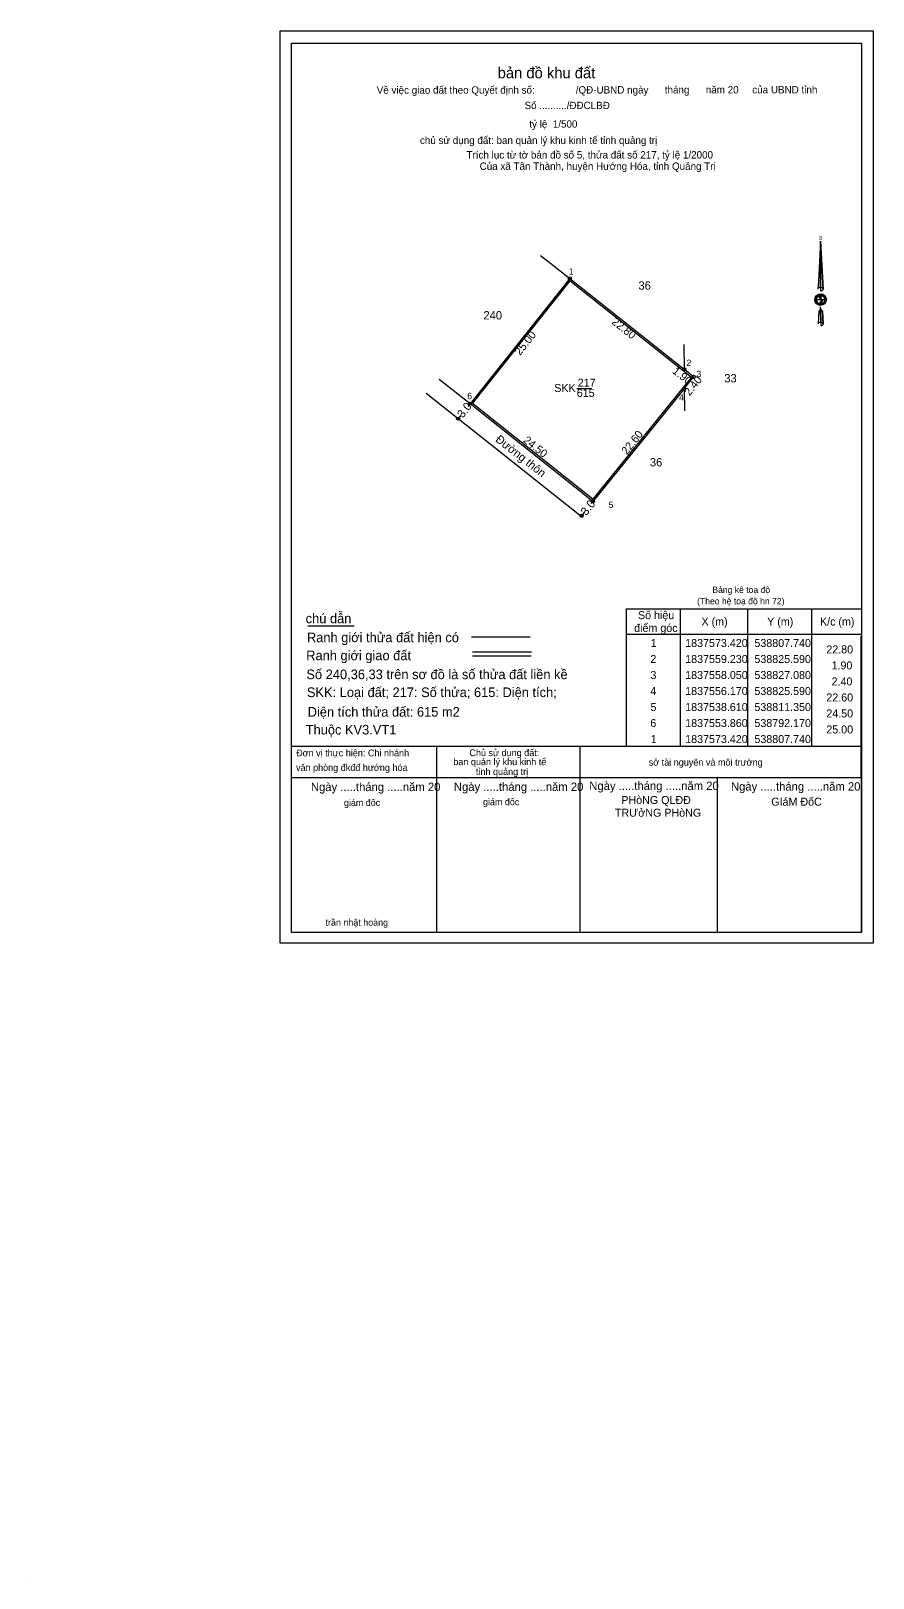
# Model space of a CAD drawing. Extents: x 538518 to 538855, y 1837370 to 1837642.
# Drawn here: x 538723.6 to 538855.1, y 1837370.5 to 1837612.1 of the extents above; entities that cross this region are included whole.
import ezdxf

# ---------------------------------------------------------------- set-up
doc = ezdxf.new("R2010")
doc.units = 0
for name, color, linetype in [('Level 1', 7, 'Continuous'), ('Level 10', 7, 'Continuous'), ('Level 13', 7, 'Continuous'), ('Level 2', 7, 'Continuous'), ('Level 22', 7, 'Continuous'), ('Level 5', 7, 'Continuous'), ('Level 6', 7, 'Continuous'), ('Level 63', 7, 'Continuous')]:
    doc.layers.add(name, color=color, linetype=linetype)

msp = doc.modelspace()

# ---------------------------------------------------------------- linework, layer by layer
at = {"layer": 'Level 1'}
for p, q in [((538762.51, 1837469.6), (538762.51, 1837612.07)), ((538846.9, 1837579.26), (538846.56, 1837572.93)), ((538846.9, 1837579.26), (538846.56, 1837572.93)), ((538846.9, 1837579.26), (538847.32, 1837571.75)), ((538847.32, 1837571.78), (538846.9, 1837579.26)), ((538846.9, 1837579.26), (538846.91, 1837572.02)), ((538846.91, 1837572.01), (538846.9, 1837579.26)), ((538846.9, 1837579.26), (538847.32, 1837571.75)), ((538846.91, 1837572.01), (538846.9, 1837579.26)), ((538846.56, 1837572.93), (538846.5, 1837571.76)), ((538846.56, 1837572.93), (538846.5, 1837571.76)), ((538846.66, 1837570.57), (538846.67, 1837570.59)), ((538846.66, 1837570.57), (538846.69, 1837570.55)), ((538846.68, 1837570.6), (538846.67, 1837570.59)), ((538846.68, 1837570.6), (538846.69, 1837570.62)), ((538846.7, 1837570.52), (538846.71, 1837570.54)), ((538846.7, 1837570.52), (538846.7, 1837570.54)), ((538846.71, 1837570.51), (538846.72, 1837570.53)), ((538846.71, 1837570.51), (538846.73, 1837570.49)), ((538846.73, 1837570.49), (538846.71, 1837570.51)), ((538846.74, 1837570.62), (538846.73, 1837570.62)), ((538846.73, 1837570.49), (538846.75, 1837570.48)), ((538846.74, 1837570.62), (538846.75, 1837570.62)), ((538846.75, 1837570.62), (538846.75, 1837570.62)), ((538846.75, 1837570.62), (538846.76, 1837570.6)), ((538846.77, 1837570.62), (538846.76, 1837570.62)), ((538846.76, 1837570.62), (538846.76, 1837570.62)), ((538846.76, 1837570.62), (538846.76, 1837570.6)), ((538846.76, 1837570.62), (538846.76, 1837570.62)), ((538846.76, 1837570.62), (538846.77, 1837570.62)), ((538846.77, 1837570.62), (538846.77, 1837570.62)), ((538846.78, 1837570.37), (538846.81, 1837570.33)), ((538846.78, 1837570.37), (538846.8, 1837570.37)), ((538846.8, 1837570.62), (538846.79, 1837570.6)), ((538846.81, 1837570.62), (538846.8, 1837570.62)), ((538846.8, 1837570.62), (538846.8, 1837570.62)), ((538846.8, 1837570.62), (538846.8, 1837570.62)), ((538846.8, 1837570.62), (538846.81, 1837570.62)), ((538846.81, 1837570.38), (538846.8, 1837570.38)), ((538846.8, 1837570.38), (538846.8, 1837570.37)), ((538846.8, 1837570.38), (538846.81, 1837570.38)), ((538846.81, 1837570.62), (538846.81, 1837570.62)), ((538846.83, 1837570.6), (538846.81, 1837570.6)), ((538846.81, 1837570.38), (538846.83, 1837570.38)), ((538846.85, 1837570.63), (538846.83, 1837570.6)), ((538846.83, 1837570.6), (538846.83, 1837570.6)), ((538846.87, 1837570.64), (538846.85, 1837570.64)), ((538846.85, 1837570.64), (538846.85, 1837570.64)), ((538846.85, 1837570.64), (538846.85, 1837570.63)), ((538846.85, 1837570.63), (538846.85, 1837570.64)), ((538846.85, 1837570.64), (538846.85, 1837570.64)), ((538846.85, 1837570.64), (538846.87, 1837570.64)), ((538846.88, 1837570.66), (538846.87, 1837570.64)), ((538846.87, 1837570.64), (538846.88, 1837570.66)), ((538846.87, 1837570.64), (538846.87, 1837570.64)), ((538846.87, 1837570.64), (538846.87, 1837570.64)), ((538846.88, 1837570.66), (538846.88, 1837570.64)), ((538846.9, 1837570.64), (538846.88, 1837570.64)), ((538846.91, 1837570.62), (538846.9, 1837570.64)), ((538846.9, 1837570.64), (538846.9, 1837570.64)), ((538846.91, 1837572.02), (538846.91, 1837571.5)), ((538846.91, 1837572.01), (538846.91, 1837571.71)), ((538846.91, 1837571.71), (538846.91, 1837571.5)), ((538846.91, 1837570.62), (538846.92, 1837570.62)), ((538846.93, 1837570.62), (538846.92, 1837570.62)), ((538846.94, 1837570.62), (538846.93, 1837570.62)), ((538846.93, 1837570.62), (538846.94, 1837570.62)), ((538846.94, 1837570.62), (538846.95, 1837570.63)), ((538846.96, 1837570.63), (538846.95, 1837570.63)), ((538846.96, 1837570.63), (538846.97, 1837570.63)), ((538846.98, 1837570.6), (538846.97, 1837570.59)), ((538846.97, 1837570.57), (538846.97, 1837570.59)), ((538846.97, 1837570.57), (538846.97, 1837570.57)), ((538846.97, 1837570.57), (538846.97, 1837570.57)), ((538846.97, 1837570.57), (538846.97, 1837570.57)), ((538846.97, 1837570.57), (538846.97, 1837570.57)), ((538846.97, 1837570.57), (538846.97, 1837570.57)), ((538846.98, 1837570.6), (538846.98, 1837570.6)), ((538846.99, 1837570.55), (538846.98, 1837570.55)), ((538846.99, 1837570.55), (538847, 1837570.55)), ((538847, 1837570.54), (538847, 1837570.55)), ((538847, 1837570.55), (538847, 1837570.55)), ((538847, 1837570.55), (538847, 1837570.55)), ((538847, 1837570.55), (538847, 1837570.55)), ((538847, 1837570.55), (538847, 1837570.54)), ((538847.01, 1837570.54), (538847, 1837570.54)), ((538847, 1837570.54), (538847, 1837570.54)), ((538847.01, 1837570.54), (538847.01, 1837570.54)), ((538847.01, 1837570.54), (538847.01, 1837570.54)), ((538847.01, 1837570.54), (538847.01, 1837570.54)), ((538847.03, 1837570.54), (538847.02, 1837570.54)), ((538847.03, 1837570.54), (538847.03, 1837570.52)), ((538847.04, 1837570.52), (538847.03, 1837570.52)), ((538847.03, 1837570.52), (538847.03, 1837570.52)), ((538847.03, 1837570.52), (538847.03, 1837570.52)), ((538847.03, 1837570.52), (538847.03, 1837570.52)), ((538847.03, 1837570.52), (538847.04, 1837570.52)), ((538847.05, 1837570.52), (538847.04, 1837570.51)), ((538847.04, 1837570.51), (538847.04, 1837570.52)), ((538847.04, 1837570.52), (538847.04, 1837570.52)), ((538847.04, 1837570.52), (538847.04, 1837570.52)), ((538847.04, 1837570.52), (538847.04, 1837570.51)), ((538847.04, 1837570.51), (538847.04, 1837570.51)), ((538847.05, 1837570.52), (538847.05, 1837570.52)), ((538847.07, 1837570.52), (538847.07, 1837570.52)), ((538847.07, 1837570.52), (538847.07, 1837570.52)), ((538847.07, 1837570.52), (538847.07, 1837570.52)), ((538847.07, 1837570.52), (538847.07, 1837570.52)), ((538847.32, 1837571.75), (538847.32, 1837571.78)), ((538847.32, 1837571.75), (538847.32, 1837571.77)), ((538846.23, 1837570.11), (538846.68, 1837570.11)), ((538847.04, 1837570.1), (538846.23, 1837570.11)), ((538846.61, 1837568.28), (538846.57, 1837567.48)), ((538846.91, 1837568.7), (538846.61, 1837568.28)), ((538846.68, 1837570.11), (538847.04, 1837570.1)), ((538846.85, 1837570.31), (538846.81, 1837570.33)), ((538846.81, 1837569.71), (538846.83, 1837569.67)), ((538846.81, 1837569.71), (538846.83, 1837569.7)), ((538846.85, 1837570.31), (538846.87, 1837570.31)), ((538846.87, 1837569.74), (538846.86, 1837569.74)), ((538846.86, 1837569.74), (538846.87, 1837569.74)), ((538846.86, 1837569.72), (538846.86, 1837569.71)), ((538846.86, 1837569.72), (538846.87, 1837569.72)), ((538846.87, 1837569.74), (538846.87, 1837569.74)), ((538846.87, 1837569.74), (538846.87, 1837569.74)), ((538846.87, 1837569.74), (538846.9, 1837569.74)), ((538846.91, 1837570.22), (538846.9, 1837570.26)), ((538846.91, 1837569.74), (538846.9, 1837569.74)), ((538846.91, 1837570.22), (538846.94, 1837570.21)), ((538846.94, 1837570.21), (538846.91, 1837570.22)), ((538846.91, 1837569.74), (538846.91, 1837569.74)), ((538846.91, 1837569.74), (538846.91, 1837569.74)), ((538846.91, 1837569.74), (538846.94, 1837569.74)), ((538846.91, 1837568.7), (538846.91, 1837569.01)), ((538847.22, 1837568.28), (538846.91, 1837568.7)), ((538846.91, 1837568.7), (538846.92, 1837566.57)), ((538846.91, 1837568.7), (538847.22, 1837568.28)), ((538846.92, 1837566.55), (538846.91, 1837568.7)), ((538847.22, 1837568.28), (538846.91, 1837568.7)), ((538846.91, 1837568.7), (538846.92, 1837566.55)), ((538846.94, 1837569.79), (538846.92, 1837569.79)), ((538846.93, 1837569.77), (538846.92, 1837569.79)), ((538846.93, 1837569.77), (538846.92, 1837569.76)), ((538846.92, 1837569.76), (538846.93, 1837569.77)), ((538846.92, 1837569.76), (538846.95, 1837569.76)), ((538846.94, 1837570.21), (538846.95, 1837570.21)), ((538846.95, 1837570.21), (538846.94, 1837570.21)), ((538846.94, 1837569.81), (538846.94, 1837569.81)), ((538846.94, 1837569.81), (538846.96, 1837569.79)), ((538846.95, 1837569.74), (538846.94, 1837569.74)), ((538846.95, 1837570.21), (538846.95, 1837570.21)), ((538846.95, 1837569.74), (538846.95, 1837569.74)), ((538846.95, 1837569.74), (538846.95, 1837569.74)), ((538846.95, 1837569.74), (538846.95, 1837569.74)), ((538846.96, 1837570.19), (538846.97, 1837570.19)), ((538846.97, 1837569.82), (538846.96, 1837569.82)), ((538846.97, 1837570.19), (538846.97, 1837570.19)), ((538846.97, 1837570.17), (538846.97, 1837570.19)), ((538846.97, 1837570.17), (538846.97, 1837570.16)), ((538846.97, 1837570.16), (538846.97, 1837570.17)), ((538846.97, 1837570.16), (538846.97, 1837570.16)), ((538846.97, 1837569.82), (538846.98, 1837569.82)), ((538846.99, 1837570.16), (538847, 1837570.16)), ((538846.99, 1837570.16), (538846.99, 1837570.16)), ((538846.99, 1837569.69), (538847, 1837569.69)), ((538847, 1837569.69), (538846.99, 1837569.69)), ((538846.99, 1837569.69), (538846.99, 1837569.67)), ((538847, 1837570.14), (538847, 1837570.16)), ((538847, 1837570.14), (538847.02, 1837570.12)), ((538847.02, 1837570.12), (538847, 1837570.14)), ((538847.02, 1837569.84), (538847, 1837569.83)), ((538847, 1837569.69), (538847, 1837569.71)), ((538847.02, 1837570.12), (538847.04, 1837570.11)), ((538847.02, 1837569.84), (538847.03, 1837569.84)), ((538847.04, 1837570.01), (538847.04, 1837570.03)), ((538847.04, 1837570.01), (538847.04, 1837570)), ((538847.04, 1837569.98), (538847.04, 1837570)), ((538847.04, 1837569.98), (538847.04, 1837569.96)), ((538847.04, 1837569.96), (538847.04, 1837569.98)), ((538847.04, 1837569.96), (538847.04, 1837569.95)), ((538847.04, 1837569.95), (538847.04, 1837569.96)), ((538847.04, 1837569.95), (538847.04, 1837569.95)), ((538847.04, 1837569.89), (538847.04, 1837569.91)), ((538847.04, 1837569.89), (538847.04, 1837569.88)), ((538847.07, 1837569.72), (538847.04, 1837569.7)), ((538847.07, 1837569.72), (538847.08, 1837569.74)), ((538847.09, 1837570.1), (538847.6, 1837570.11)), ((538847.6, 1837570.11), (538847.09, 1837570.1)), ((538847.15, 1837570.05), (538847.13, 1837570.07)), ((538847.15, 1837570.02), (538847.13, 1837570.05)), ((538847.15, 1837570.05), (538847.13, 1837570.05)), ((538847.15, 1837569.78), (538847.13, 1837569.76)), ((538847.16, 1837569.99), (538847.15, 1837570.02)), ((538847.15, 1837570.02), (538847.15, 1837570.02)), ((538847.15, 1837569.79), (538847.16, 1837569.82)), ((538847.16, 1837569.82), (538847.15, 1837569.79)), ((538847.15, 1837569.78), (538847.15, 1837569.79)), ((538847.15, 1837569.79), (538847.15, 1837569.78)), ((538847.18, 1837569.95), (538847.16, 1837569.99)), ((538847.16, 1837569.99), (538847.18, 1837569.95)), ((538847.17, 1837569.88), (538847.16, 1837569.88)), ((538847.16, 1837569.84), (538847.16, 1837569.87)), ((538847.16, 1837569.84), (538847.17, 1837569.85)), ((538847.16, 1837569.82), (538847.17, 1837569.82)), ((538847.17, 1837569.93), (538847.17, 1837569.95)), ((538847.18, 1837569.95), (538847.17, 1837569.95)), ((538847.17, 1837569.91), (538847.17, 1837569.93)), ((538847.17, 1837569.91), (538847.17, 1837569.93)), ((538847.17, 1837569.93), (538847.17, 1837569.91)), ((538847.17, 1837569.91), (538847.17, 1837569.93)), ((538847.17, 1837569.91), (538847.18, 1837569.88)), ((538847.17, 1837569.88), (538847.18, 1837569.88)), ((538847.18, 1837569.88), (538847.17, 1837569.88)), ((538847.18, 1837569.88), (538847.18, 1837569.88)), ((538847.33, 1837566.32), (538847.22, 1837568.28)), ((538847.22, 1837568.28), (538847.33, 1837566.32)), ((538847.33, 1837566.32), (538847.22, 1837568.28)), ((538846.57, 1837567.48), (538846.51, 1837566.33)), ((538846.92, 1837566.55), (538846.92, 1837566.28)), ((538846.92, 1837566.55), (538846.92, 1837566.28)), ((538846.92, 1837566.28), (538846.92, 1837566.07)), ((538846.92, 1837566.28), (538846.92, 1837566.07)), ((538847.33, 1837566.34), (538847.33, 1837566.32)), ((538847.33, 1837566.32), (538847.33, 1837566.34)), ((538847.33, 1837566.32), (538847.33, 1837566.33)), ((538847.33, 1837566.33), (538847.33, 1837566.32)), ((538853.22, 1837495.43), (538853.22, 1837517.57)), ((538764.25, 1837471.49), (538764.25, 1837500.35)), ((538786.95, 1837471.29), (538786.95, 1837500.35)), ((538809.34, 1837471.29), (538809.34, 1837500.35)), ((538853.28, 1837471.29), (538853.28, 1837495.43))]:
    msp.add_line(p, q, dxfattribs=at)
for points in [[(538762.51, 1837612.07), (538855.1, 1837612.07), (538855.1, 1837469.6), (538762.51, 1837469.6)], [(538807.78, 1837573.07), (538825.43, 1837559.03), (538826.73, 1837558.01), (538825.39, 1837556.33), (538811.31, 1837538.96), (538792.52, 1837553.9)]]:
    msp.add_lwpolyline(points, close=True, dxfattribs=at)
for points in [[(538847.04, 1837570.1), (538847.04, 1837570.11), (538847.02, 1837570.12), (538847, 1837570.14), (538847, 1837570.16), (538846.99, 1837570.16), (538846.99, 1837570.16), (538846.97, 1837570.16), (538846.97, 1837570.16), (538846.97, 1837570.17), (538846.97, 1837570.19), (538846.96, 1837570.19), (538846.95, 1837570.21), (538846.95, 1837570.21), (538846.94, 1837570.21), (538846.91, 1837570.22), (538846.9, 1837570.26), (538846.9, 1837570.28), (538846.87, 1837570.29), (538846.87, 1837570.31), (538846.85, 1837570.31), (538846.81, 1837570.33), (538846.78, 1837570.37), (538846.8, 1837570.37), (538846.8, 1837570.38), (538846.81, 1837570.38), (538846.83, 1837570.38), (538846.85, 1837570.38), (538846.86, 1837570.41), (538846.83, 1837570.43), (538846.83, 1837570.43), (538846.81, 1837570.45), (538846.81, 1837570.45), (538846.83, 1837570.45), (538846.8, 1837570.5), (538846.77, 1837570.48), (538846.76, 1837570.46), (538846.75, 1837570.48), (538846.73, 1837570.49), (538846.71, 1837570.51), (538846.72, 1837570.53), (538846.71, 1837570.54), (538846.7, 1837570.52), (538846.7, 1837570.54), (538846.69, 1837570.55), (538846.66, 1837570.57), (538846.67, 1837570.59), (538846.68, 1837570.6), (538846.69, 1837570.62), (538846.69, 1837570.62), (538846.71, 1837570.59), (538846.72, 1837570.59), (538846.73, 1837570.59), (538846.73, 1837570.62), (538846.74, 1837570.62), (538846.75, 1837570.62), (538846.75, 1837570.62), (538846.76, 1837570.6), (538846.76, 1837570.62), (538846.76, 1837570.62), (538846.77, 1837570.62), (538846.77, 1837570.62), (538846.79, 1837570.6), (538846.79, 1837570.6), (538846.8, 1837570.62), (538846.8, 1837570.62), (538846.81, 1837570.62), (538846.81, 1837570.62)], [(538847.04, 1837570.1), (538847.04, 1837570.11), (538847.02, 1837570.12), (538847, 1837570.14), (538847, 1837570.16), (538846.99, 1837570.16), (538846.99, 1837570.16), (538846.97, 1837570.16), (538846.97, 1837570.16), (538846.97, 1837570.17), (538846.97, 1837570.19), (538846.96, 1837570.19), (538846.95, 1837570.21), (538846.95, 1837570.21), (538846.94, 1837570.21), (538846.91, 1837570.22), (538846.9, 1837570.26), (538846.9, 1837570.28), (538846.87, 1837570.29), (538846.87, 1837570.31), (538846.85, 1837570.31), (538846.81, 1837570.33), (538846.78, 1837570.37), (538846.8, 1837570.37), (538846.8, 1837570.38), (538846.81, 1837570.38), (538846.83, 1837570.38), (538846.85, 1837570.38), (538846.86, 1837570.41), (538846.83, 1837570.43), (538846.83, 1837570.43), (538846.81, 1837570.45), (538846.81, 1837570.45), (538846.83, 1837570.45), (538846.8, 1837570.5), (538846.77, 1837570.48), (538846.76, 1837570.46), (538846.75, 1837570.48), (538846.73, 1837570.49), (538846.71, 1837570.51), (538846.72, 1837570.53), (538846.71, 1837570.54), (538846.7, 1837570.52), (538846.7, 1837570.54), (538846.69, 1837570.55), (538846.66, 1837570.57), (538846.67, 1837570.59), (538846.68, 1837570.6), (538846.69, 1837570.62), (538846.69, 1837570.62), (538846.71, 1837570.59), (538846.72, 1837570.59), (538846.73, 1837570.59), (538846.73, 1837570.62), (538846.74, 1837570.62), (538846.75, 1837570.62), (538846.75, 1837570.62), (538846.76, 1837570.6), (538846.76, 1837570.62), (538846.76, 1837570.62), (538846.77, 1837570.62), (538846.77, 1837570.62), (538846.79, 1837570.6), (538846.79, 1837570.6), (538846.8, 1837570.62), (538846.8, 1837570.62), (538846.81, 1837570.62), (538846.81, 1837570.62)], [(538846.67, 1837570.59), (538846.66, 1837570.57)], [(538846.7, 1837570.54), (538846.69, 1837570.55), (538846.66, 1837570.57)], [(538846.67, 1837570.59), (538846.68, 1837570.6)], [(538846.73, 1837570.62), (538846.73, 1837570.59), (538846.72, 1837570.59), (538846.71, 1837570.59), (538846.69, 1837570.62), (538846.69, 1837570.62), (538846.68, 1837570.6)], [(538846.69, 1837570.62), (538846.69, 1837570.62), (538846.71, 1837570.59), (538846.72, 1837570.59), (538846.73, 1837570.59), (538846.73, 1837570.62), (538846.74, 1837570.62)], [(538846.69, 1837570.55), (538846.7, 1837570.54), (538846.7, 1837570.52)], [(538846.72, 1837570.53), (538846.71, 1837570.54), (538846.7, 1837570.52)], [(538846.71, 1837570.54), (538846.72, 1837570.53), (538846.71, 1837570.51)], [(538846.83, 1837570.38), (538846.85, 1837570.38), (538846.86, 1837570.41), (538846.83, 1837570.43), (538846.83, 1837570.43), (538846.81, 1837570.45), (538846.81, 1837570.45), (538846.83, 1837570.45), (538846.8, 1837570.5), (538846.77, 1837570.48), (538846.76, 1837570.46), (538846.75, 1837570.48), (538846.73, 1837570.49)], [(538846.75, 1837570.62), (538846.74, 1837570.62)], [(538846.76, 1837570.6), (538846.75, 1837570.62)], [(538846.75, 1837570.62), (538846.75, 1837570.62)], [(538846.75, 1837570.48), (538846.76, 1837570.46), (538846.77, 1837570.48), (538846.8, 1837570.5), (538846.83, 1837570.45)], [(538846.76, 1837570.6), (538846.76, 1837570.62)], [(538846.79, 1837570.6), (538846.79, 1837570.6), (538846.77, 1837570.62), (538846.77, 1837570.62)], [(538846.77, 1837570.62), (538846.79, 1837570.6), (538846.79, 1837570.6), (538846.8, 1837570.62)], [(538846.8, 1837570.37), (538846.78, 1837570.37)], [(538846.81, 1837570.33), (538846.78, 1837570.37)], [(538846.8, 1837570.37), (538846.8, 1837570.38)], [(538846.81, 1837570.6), (538846.81, 1837570.62)], [(538846.81, 1837570.62), (538846.81, 1837570.62)], [(538846.81, 1837570.62), (538846.81, 1837570.6), (538846.83, 1837570.6)], [(538846.83, 1837570.45), (538846.81, 1837570.45), (538846.81, 1837570.45), (538846.83, 1837570.43), (538846.83, 1837570.43), (538846.86, 1837570.41), (538846.85, 1837570.38), (538846.83, 1837570.38), (538846.81, 1837570.38)], [(538846.83, 1837570.6), (538846.85, 1837570.63)], [(538846.83, 1837570.6), (538846.83, 1837570.6)], [(538846.87, 1837570.64), (538846.87, 1837570.64)], [(538846.87, 1837570.64), (538846.87, 1837570.64)], [(538846.88, 1837570.64), (538846.88, 1837570.66)], [(538846.88, 1837570.64), (538846.9, 1837570.64)], [(538846.9, 1837570.64), (538846.9, 1837570.64)], [(538846.9, 1837570.64), (538846.91, 1837570.62)], [(538846.92, 1837570.36), (538846.91, 1837570.34), (538846.9, 1837570.34)], [(538846.92, 1837570.62), (538846.91, 1837570.62)], [(538846.91, 1837570.36), (538846.93, 1837570.38), (538846.93, 1837570.4), (538846.94, 1837570.41)], [(538846.93, 1837570.4), (538846.93, 1837570.38), (538846.91, 1837570.36), (538846.92, 1837570.36)], [(538846.91, 1837570.34), (538846.92, 1837570.36), (538846.91, 1837570.36)], [(538846.92, 1837570.62), (538846.93, 1837570.62)], [(538846.97, 1837570.43), (538846.95, 1837570.43), (538846.94, 1837570.41), (538846.93, 1837570.4)], [(538846.95, 1837570.63), (538846.95, 1837570.63), (538846.94, 1837570.62)], [(538846.94, 1837570.41), (538846.95, 1837570.43), (538846.97, 1837570.43), (538846.97, 1837570.43)], [(538846.95, 1837570.63), (538846.95, 1837570.63), (538846.96, 1837570.63)], [(538846.98, 1837570.6), (538846.97, 1837570.6), (538846.97, 1837570.63), (538846.96, 1837570.63)], [(538846.97, 1837570.63), (538846.97, 1837570.6), (538846.98, 1837570.6), (538846.98, 1837570.6)], [(538846.97, 1837570.59), (538846.97, 1837570.59), (538846.98, 1837570.6)], [(538846.97, 1837570.59), (538846.97, 1837570.59), (538846.97, 1837570.57)], [(538846.98, 1837570.55), (538846.97, 1837570.55), (538846.97, 1837570.57), (538846.97, 1837570.57)], [(538846.97, 1837570.57), (538846.97, 1837570.57)], [(538846.97, 1837570.57), (538846.97, 1837570.57)], [(538846.97, 1837570.57), (538846.97, 1837570.55), (538846.98, 1837570.55), (538846.99, 1837570.55)], [(538846.97, 1837570.45), (538846.98, 1837570.45), (538846.98, 1837570.47)], [(538846.97, 1837570.43), (538846.97, 1837570.45)], [(538846.98, 1837570.45), (538846.97, 1837570.45), (538846.97, 1837570.43)], [(538846.97, 1837570.43), (538846.97, 1837570.43)], [(538846.98, 1837570.47), (538846.98, 1837570.47), (538847, 1837570.47)], [(538847, 1837570.47), (538846.98, 1837570.47)], [(538846.98, 1837570.47), (538846.98, 1837570.47), (538846.98, 1837570.45)], [(538847, 1837570.55), (538847, 1837570.55), (538846.99, 1837570.55)], [(538847, 1837570.55), (538847, 1837570.55), (538847, 1837570.55)], [(538847, 1837570.54), (538847, 1837570.54)], [(538847, 1837570.54), (538847.01, 1837570.54)], [(538847, 1837570.47), (538847.01, 1837570.49)], [(538847.01, 1837570.49), (538847.01, 1837570.49), (538847, 1837570.47)], [(538847.02, 1837570.54), (538847.01, 1837570.54), (538847.01, 1837570.54)], [(538847.01, 1837570.54), (538847.02, 1837570.54), (538847.03, 1837570.54)], [(538847.01, 1837570.49), (538847.01, 1837570.49), (538847.01, 1837570.47)], [(538847.01, 1837570.47), (538847.02, 1837570.49)], [(538847.02, 1837570.49), (538847.01, 1837570.47)], [(538847.01, 1837570.47), (538847.01, 1837570.49)], [(538847.02, 1837570.49), (538847.03, 1837570.5), (538847.03, 1837570.5)], [(538847.03, 1837570.5), (538847.02, 1837570.49), (538847.02, 1837570.49)], [(538847.02, 1837570.49), (538847.02, 1837570.49)], [(538847.02, 1837570.49), (538847.02, 1837570.49), (538847.02, 1837570.49)], [(538847.02, 1837570.49), (538847.02, 1837570.49), (538847.02, 1837570.49)], [(538847.03, 1837570.52), (538847.03, 1837570.52), (538847.03, 1837570.54)], [(538847.03, 1837570.52), (538847.03, 1837570.52), (538847.03, 1837570.52)], [(538847.03, 1837570.5), (538847.03, 1837570.5)], [(538847.03, 1837570.5), (538847.03, 1837570.5)], [(538847.03, 1837570.5), (538847.04, 1837570.5), (538847.04, 1837570.5), (538847.04, 1837570.5), (538847.04, 1837570.5), (538847.04, 1837570.5)], [(538847.04, 1837570.5), (538847.04, 1837570.5), (538847.04, 1837570.5), (538847.04, 1837570.5), (538847.03, 1837570.5), (538847.03, 1837570.5)], [(538847.03, 1837570.5), (538847.03, 1837570.5)], [(538847.03, 1837570.5), (538847.03, 1837570.5)], [(538847.04, 1837570.52), (538847.04, 1837570.52)], [(538847.04, 1837570.52), (538847.04, 1837570.52)], [(538847.04, 1837570.51), (538847.05, 1837570.52)], [(538847.04, 1837570.51), (538847.04, 1837570.51)], [(538847.04, 1837570.5), (538847.04, 1837570.5), (538847.05, 1837570.5)], [(538847.05, 1837570.5), (538847.05, 1837570.5), (538847.04, 1837570.5)], [(538847.04, 1837570.5), (538847.04, 1837570.5), (538847.04, 1837570.5)], [(538847.05, 1837570.5), (538847.05, 1837570.52), (538847.07, 1837570.52)], [(538847.07, 1837570.52), (538847.05, 1837570.52), (538847.05, 1837570.52)], [(538847.05, 1837570.52), (538847.07, 1837570.52), (538847.07, 1837570.52)], [(538847.07, 1837570.52), (538847.05, 1837570.52)], [(538847.05, 1837570.52), (538847.05, 1837570.5), (538847.05, 1837570.5)], [(538847.05, 1837570.5), (538847.05, 1837570.5), (538847.05, 1837570.5)], [(538847.05, 1837570.5), (538847.05, 1837570.5)], [(538847.05, 1837570.5), (538847.05, 1837570.5)], [(538847.07, 1837570.52), (538847.07, 1837570.5)], [(538847.07, 1837570.5), (538847.07, 1837570.52), (538847.07, 1837570.52), (538847.07, 1837570.52)], [(538847.07, 1837570.52), (538847.07, 1837570.52)], [(538847.07, 1837570.52), (538847.07, 1837570.52), (538847.07, 1837570.52)], [(538847.07, 1837570.52), (538847.07, 1837570.52), (538847.07, 1837570.52), (538847.07, 1837570.52)], [(538847.07, 1837570.52), (538847.07, 1837570.52)], [(538847.07, 1837570.52), (538847.07, 1837570.52)], [(538847.07, 1837570.52), (538847.07, 1837570.52), (538847.07, 1837570.5), (538847.07, 1837570.52)], [(538846.81, 1837570.33), (538846.85, 1837570.31)], [(538847.09, 1837570.1), (538847.12, 1837570.09), (538847.13, 1837570.07), (538847.15, 1837570.05), (538847.13, 1837570.05), (538847.15, 1837570.02), (538847.15, 1837570.02), (538847.16, 1837569.99), (538847.18, 1837569.95), (538847.17, 1837569.95), (538847.17, 1837569.95), (538847.17, 1837569.93), (538847.17, 1837569.91), (538847.17, 1837569.93), (538847.17, 1837569.91), (538847.18, 1837569.88), (538847.18, 1837569.88), (538847.17, 1837569.88), (538847.16, 1837569.88), (538847.16, 1837569.87), (538847.16, 1837569.84), (538847.17, 1837569.85), (538847.16, 1837569.84), (538847.16, 1837569.84), (538847.17, 1837569.82), (538847.16, 1837569.82), (538847.15, 1837569.79), (538847.15, 1837569.78), (538847.13, 1837569.76), (538847.08, 1837569.74), (538847.07, 1837569.72), (538847.04, 1837569.7), (538847.01, 1837569.71), (538847, 1837569.71), (538847, 1837569.69), (538846.99, 1837569.69), (538846.99, 1837569.69), (538846.99, 1837569.67), (538846.97, 1837569.67), (538846.97, 1837569.64), (538846.96, 1837569.64), (538846.95, 1837569.64), (538846.94, 1837569.62), (538846.9, 1837569.6), (538846.88, 1837569.59), (538846.86, 1837569.57), (538846.83, 1837569.57), (538846.84, 1837569.59), (538846.85, 1837569.64), (538846.86, 1837569.67), (538846.87, 1837569.67), (538846.87, 1837569.67), (538846.86, 1837569.67), (538846.85, 1837569.69), (538846.83, 1837569.67), (538846.81, 1837569.71), (538846.83, 1837569.7), (538846.83, 1837569.7), (538846.86, 1837569.71), (538846.86, 1837569.72), (538846.87, 1837569.72), (538846.86, 1837569.74), (538846.87, 1837569.74), (538846.87, 1837569.74), (538846.9, 1837569.74), (538846.9, 1837569.74), (538846.91, 1837569.74), (538846.91, 1837569.74), (538846.94, 1837569.74), (538846.95, 1837569.74), (538846.95, 1837569.74), (538846.95, 1837569.74), (538846.95, 1837569.74), (538846.95, 1837569.76), (538846.92, 1837569.76), (538846.93, 1837569.77), (538846.92, 1837569.79), (538846.94, 1837569.79), (538846.94, 1837569.81), (538846.94, 1837569.81), (538846.96, 1837569.79), (538846.96, 1837569.82), (538846.97, 1837569.82), (538846.98, 1837569.82), (538846.99, 1837569.83), (538847, 1837569.83), (538847.02, 1837569.84), (538847.03, 1837569.84), (538847.04, 1837569.84), (538847.04, 1837569.88), (538847.04, 1837569.89), (538847.04, 1837569.91), (538847.04, 1837569.95), (538847.04, 1837569.95)], [(538847.09, 1837570.1), (538847.12, 1837570.09), (538847.13, 1837570.07), (538847.15, 1837570.05), (538847.13, 1837570.05), (538847.15, 1837570.02), (538847.15, 1837570.02), (538847.16, 1837569.99), (538847.18, 1837569.95), (538847.17, 1837569.95), (538847.17, 1837569.95), (538847.17, 1837569.93), (538847.17, 1837569.91), (538847.17, 1837569.93), (538847.17, 1837569.91), (538847.18, 1837569.88), (538847.18, 1837569.88), (538847.17, 1837569.88), (538847.16, 1837569.88), (538847.16, 1837569.87), (538847.16, 1837569.84), (538847.17, 1837569.85), (538847.16, 1837569.84), (538847.16, 1837569.84), (538847.17, 1837569.82), (538847.16, 1837569.82), (538847.15, 1837569.79), (538847.15, 1837569.78), (538847.13, 1837569.76), (538847.08, 1837569.74), (538847.07, 1837569.72), (538847.04, 1837569.7), (538847.01, 1837569.71), (538847, 1837569.71), (538847, 1837569.69), (538846.99, 1837569.69), (538846.99, 1837569.69), (538846.99, 1837569.67), (538846.97, 1837569.67), (538846.97, 1837569.64), (538846.96, 1837569.64), (538846.95, 1837569.64), (538846.94, 1837569.62), (538846.9, 1837569.6), (538846.88, 1837569.59), (538846.86, 1837569.57), (538846.83, 1837569.57), (538846.84, 1837569.59), (538846.85, 1837569.64), (538846.86, 1837569.67), (538846.87, 1837569.67), (538846.87, 1837569.67), (538846.86, 1837569.67), (538846.85, 1837569.69), (538846.83, 1837569.67), (538846.81, 1837569.71), (538846.83, 1837569.7), (538846.83, 1837569.7), (538846.86, 1837569.71), (538846.86, 1837569.72), (538846.87, 1837569.72), (538846.86, 1837569.74), (538846.87, 1837569.74), (538846.87, 1837569.74), (538846.9, 1837569.74), (538846.9, 1837569.74), (538846.91, 1837569.74), (538846.91, 1837569.74), (538846.94, 1837569.74), (538846.95, 1837569.74), (538846.95, 1837569.74), (538846.95, 1837569.74), (538846.95, 1837569.74), (538846.95, 1837569.76), (538846.92, 1837569.76), (538846.93, 1837569.77), (538846.92, 1837569.79), (538846.94, 1837569.79), (538846.94, 1837569.81), (538846.94, 1837569.81), (538846.96, 1837569.79), (538846.96, 1837569.82), (538846.97, 1837569.82), (538846.98, 1837569.82), (538846.99, 1837569.83), (538847, 1837569.83), (538847.02, 1837569.84), (538847.03, 1837569.84), (538847.04, 1837569.84), (538847.04, 1837569.88), (538847.04, 1837569.89), (538847.04, 1837569.91), (538847.04, 1837569.95), (538847.04, 1837569.95)], [(538846.86, 1837569.71), (538846.83, 1837569.7), (538846.83, 1837569.7), (538846.81, 1837569.71)], [(538846.87, 1837569.67), (538846.87, 1837569.67), (538846.86, 1837569.67), (538846.85, 1837569.69), (538846.83, 1837569.67), (538846.81, 1837569.71)], [(538846.83, 1837569.7), (538846.83, 1837569.7), (538846.86, 1837569.71), (538846.86, 1837569.72)], [(538846.83, 1837569.67), (538846.85, 1837569.69), (538846.86, 1837569.67), (538846.87, 1837569.67), (538846.87, 1837569.67), (538846.86, 1837569.67), (538846.85, 1837569.64), (538846.84, 1837569.59), (538846.83, 1837569.57), (538846.86, 1837569.57), (538846.88, 1837569.59), (538846.9, 1837569.6), (538846.94, 1837569.62), (538846.95, 1837569.64), (538846.96, 1837569.64), (538846.97, 1837569.64), (538846.97, 1837569.67), (538846.99, 1837569.67), (538846.99, 1837569.69)], [(538846.88, 1837569.59), (538846.86, 1837569.57), (538846.83, 1837569.57), (538846.84, 1837569.59), (538846.85, 1837569.64), (538846.86, 1837569.67), (538846.87, 1837569.67)], [(538846.9, 1837570.26), (538846.9, 1837570.28), (538846.87, 1837570.29), (538846.87, 1837570.31), (538846.85, 1837570.31)], [(538846.86, 1837569.74), (538846.87, 1837569.72), (538846.86, 1837569.72)], [(538846.87, 1837569.72), (538846.86, 1837569.74)], [(538846.87, 1837570.31), (538846.87, 1837570.29), (538846.9, 1837570.28), (538846.9, 1837570.26), (538846.91, 1837570.22)], [(538846.9, 1837569.74), (538846.9, 1837569.74), (538846.87, 1837569.74)], [(538846.9, 1837569.6), (538846.88, 1837569.59)], [(538846.9, 1837570.33), (538846.9, 1837570.34), (538846.91, 1837570.34)], [(538846.9, 1837570.34), (538846.9, 1837570.33), (538846.91, 1837570.31)], [(538846.91, 1837570.31), (538846.9, 1837570.33)], [(538846.9, 1837569.74), (538846.9, 1837569.74), (538846.91, 1837569.74)], [(538846.94, 1837569.62), (538846.9, 1837569.6)], [(538846.95, 1837570.28), (538846.92, 1837570.29), (538846.91, 1837570.31)], [(538846.91, 1837570.31), (538846.92, 1837570.29)], [(538846.94, 1837569.74), (538846.91, 1837569.74)], [(538846.92, 1837570.29), (538846.95, 1837570.28), (538846.96, 1837570.26)], [(538846.92, 1837569.79), (538846.94, 1837569.79), (538846.94, 1837569.81), (538846.94, 1837569.81)], [(538846.92, 1837569.79), (538846.93, 1837569.77)], [(538846.95, 1837569.74), (538846.95, 1837569.76), (538846.92, 1837569.76)], [(538846.96, 1837569.82), (538846.96, 1837569.79), (538846.94, 1837569.81)], [(538846.94, 1837569.81), (538846.94, 1837569.79)], [(538846.94, 1837569.74), (538846.95, 1837569.74)], [(538846.95, 1837569.64), (538846.94, 1837569.62)], [(538846.97, 1837570.26), (538846.96, 1837570.26), (538846.95, 1837570.28)], [(538846.95, 1837570.21), (538846.96, 1837570.19)], [(538846.97, 1837570.19), (538846.96, 1837570.19), (538846.95, 1837570.21), (538846.95, 1837570.21)], [(538846.95, 1837569.76), (538846.95, 1837569.74), (538846.95, 1837569.74)], [(538846.95, 1837569.74), (538846.95, 1837569.74)], [(538846.95, 1837569.74), (538846.95, 1837569.74)], [(538846.97, 1837569.67), (538846.97, 1837569.64), (538846.96, 1837569.64), (538846.95, 1837569.64)], [(538846.97, 1837570.23), (538846.96, 1837570.24), (538846.97, 1837570.26)], [(538846.96, 1837570.26), (538846.97, 1837570.26), (538846.96, 1837570.24)], [(538846.96, 1837570.24), (538846.97, 1837570.23)], [(538846.96, 1837569.79), (538846.96, 1837569.82), (538846.97, 1837569.82)], [(538846.98, 1837570.22), (538846.97, 1837570.23)], [(538846.97, 1837570.23), (538846.98, 1837570.22), (538847.01, 1837570.19)], [(538846.97, 1837570.19), (538846.97, 1837570.19), (538846.97, 1837570.17)], [(538846.97, 1837570.16), (538846.99, 1837570.16), (538846.99, 1837570.16)], [(538846.99, 1837570.16), (538846.97, 1837570.16), (538846.97, 1837570.16)], [(538847, 1837569.83), (538846.99, 1837569.83), (538846.98, 1837569.82), (538846.97, 1837569.82)], [(538846.99, 1837569.67), (538846.97, 1837569.67)], [(538847.01, 1837570.19), (538846.98, 1837570.22)], [(538846.98, 1837569.82), (538846.99, 1837569.83), (538847, 1837569.83), (538847.02, 1837569.84)], [(538847, 1837570.16), (538846.99, 1837570.16)], [(538847, 1837570.16), (538847, 1837570.14)], [(538847, 1837569.71), (538847.01, 1837569.71), (538847.04, 1837569.7), (538847.07, 1837569.72)], [(538847.04, 1837569.7), (538847.01, 1837569.71), (538847, 1837569.71), (538847, 1837569.69)], [(538847.01, 1837570.18), (538847.01, 1837570.19)], [(538847.01, 1837570.19), (538847.01, 1837570.18)], [(538847.03, 1837570.16), (538847.01, 1837570.18)], [(538847.01, 1837570.18), (538847.03, 1837570.16), (538847.05, 1837570.16), (538847.08, 1837570.12)], [(538847.04, 1837570.1), (538847.04, 1837570.11), (538847.02, 1837570.12)], [(538847.04, 1837570.1), (538847.04, 1837570.1), (538847.02, 1837570.1), (538847.03, 1837570.09), (538847.04, 1837570.06), (538847.04, 1837570.03), (538847.04, 1837570.01)], [(538847.04, 1837570.03), (538847.04, 1837570.06), (538847.03, 1837570.09), (538847.02, 1837570.1), (538847.04, 1837570.1), (538847.04, 1837570.1)], [(538847.04, 1837569.88), (538847.04, 1837569.84), (538847.03, 1837569.84), (538847.02, 1837569.84)], [(538847.05, 1837570.16), (538847.03, 1837570.16)], [(538847.03, 1837569.84), (538847.04, 1837569.84), (538847.04, 1837569.88), (538847.04, 1837569.89)], [(538847.04, 1837570.11), (538847.04, 1837570.1)], [(538847.04, 1837570), (538847.04, 1837570.01)], [(538847.04, 1837570), (538847.04, 1837569.98)], [(538847.04, 1837569.95), (538847.04, 1837569.91), (538847.04, 1837569.89)], [(538847.04, 1837569.91), (538847.04, 1837569.95), (538847.04, 1837569.95)], [(538847.09, 1837570.1), (538847.08, 1837570.12), (538847.05, 1837570.16)], [(538847.13, 1837569.76), (538847.08, 1837569.74), (538847.07, 1837569.72)], [(538847.08, 1837570.12), (538847.09, 1837570.1)], [(538847.08, 1837569.74), (538847.13, 1837569.76), (538847.15, 1837569.78)], [(538847.13, 1837570.07), (538847.12, 1837570.09), (538847.09, 1837570.1)], [(538847.09, 1837570.1), (538847.12, 1837570.09), (538847.13, 1837570.07), (538847.15, 1837570.05)], [(538847.13, 1837570.05), (538847.15, 1837570.05)], [(538847.13, 1837570.05), (538847.15, 1837570.02)], [(538847.15, 1837570.02), (538847.15, 1837570.02)], [(538847.15, 1837570.02), (538847.16, 1837569.99)], [(538847.16, 1837569.87), (538847.16, 1837569.88), (538847.17, 1837569.88)], [(538847.16, 1837569.88), (538847.16, 1837569.87), (538847.16, 1837569.84)], [(538847.17, 1837569.82), (538847.16, 1837569.84), (538847.16, 1837569.84), (538847.17, 1837569.85), (538847.16, 1837569.84)], [(538847.17, 1837569.85), (538847.16, 1837569.84), (538847.16, 1837569.84), (538847.17, 1837569.82), (538847.16, 1837569.82)], [(538847.17, 1837569.95), (538847.17, 1837569.95), (538847.18, 1837569.95)], [(538847.17, 1837569.95), (538847.17, 1837569.93)], [(538847.17, 1837569.95), (538847.17, 1837569.95)], [(538847.17, 1837569.93), (538847.17, 1837569.91)], [(538847.17, 1837569.93), (538847.17, 1837569.91)], [(538847.18, 1837569.88), (538847.17, 1837569.91)], [(538847.18, 1837569.88), (538847.18, 1837569.88)]]:
    msp.add_lwpolyline(points, dxfattribs=at)
for radius in [0.9, 0.686]:
    msp.add_circle((538846.91, 1837570.12), radius, dxfattribs=at)
for start, end in [(0.0706, 180.0706), (90.0706, 180.0698), (0.0714, 90.0706), (180.0706, 240.0706), (240.0706, 0.0706), (242.852, 0.0706)]:
    msp.add_arc((538846.91, 1837570.12), 0.686, start, end, dxfattribs=at)
for centre, start_param, end_param in [((538846.91, 1837571.77), 1.570796, 3.074452), ((538846.91, 1837571.77), 1.570796, 3.074452), ((538846.91, 1837571.77), 0.067141, 1.557065), ((538846.91, 1837571.77), 0.067141, 1.570796), ((538846.91, 1837571.77), 0.067141, 1.570796), ((538846.91, 1837571.77), 4.712389, 6.283185), ((538846.92, 1837566.32), 2.491069, 3.074278), ((538846.92, 1837566.32), 1.570796, 2.491069), ((538846.92, 1837566.32), 0.067141, 1.564446), ((538846.92, 1837566.32), 0.067141, 1.563626), ((538846.92, 1837566.32), 0.067141, 1.570796), ((538846.92, 1837566.32), 0.067141, 1.570766), ((538846.92, 1837566.32), 4.717458, 6.283185), ((538846.92, 1837566.32), 4.712389, 6.283185)]:
    msp.add_ellipse(centre, major_axis=(0.41, 0.001), ratio=0.614131, start_param=start_param, end_param=end_param, dxfattribs=at)
msp.add_spline([(538846.91, 1837571.5), (538846.99, 1837571.52), (538847.07, 1837571.53), (538847.12, 1837571.55), (538847.19, 1837571.58), (538847.24, 1837571.62), (538847.29, 1837571.67), (538847.32, 1837571.75)], degree=3, dxfattribs=at)
at = {"layer": 'Level 10'}
for p, q in [((538807.74, 1837573.42), (538792.17, 1837553.86)), ((538825.54, 1837563.12), (538825.59, 1837559.23)), ((538825.59, 1837556.17), (538811.35, 1837538.61)), ((538825.59, 1837556.17), (538827.08, 1837558.05)), ((538825.59, 1837556.17), (538825.64, 1837552.76)), ((538811.35, 1837538.61), (538792.17, 1837553.86))]:
    msp.add_line(p, q, dxfattribs=at)
for points in [[(538803.14, 1837577.02), (538804.71, 1837575.79)], [(538804.71, 1837575.79), (538807.74, 1837573.42)], [(538807.74, 1837573.42), (538825.59, 1837559.23)]]:
    msp.add_lwpolyline(points, dxfattribs=at)
for centre in [(538807.74, 1837573.42), (538825.59, 1837559.23), (538827.08, 1837558.05), (538825.59, 1837556.17), (538792.17, 1837553.86), (538790.29, 1837551.52), (538811.35, 1837538.61)]:
    msp.add_circle(centre, 0.25, dxfattribs=at)
at = {"layer": 'Level 13'}
msp.add_line((538808.83, 1837556.23), (538811.2, 1837556.23), dxfattribs=at)
at = {"layer": 'Level 2'}
for p, q in [((538766.8, 1837519.18), (538774.04, 1837519.18)), ((538792.4, 1837517.44), (538801.54, 1837517.44)), ((538792.54, 1837515.13), (538801.74, 1837515.13)), ((538792.54, 1837514.51), (538801.68, 1837514.51))]:
    msp.add_line(p, q, dxfattribs=at)
at = {"layer": 'Level 22'}
for p, q in [((538827.08, 1837558.05), (538825.59, 1837559.23)), ((538792.17, 1837553.86), (538787.33, 1837557.63)), ((538853.28, 1837500.35), (538764.25, 1837500.35)), ((538853.28, 1837495.43), (538764.25, 1837495.43)), ((538830.8, 1837471.19), (538830.8, 1837495.43)), ((538853.28, 1837471.29), (538764.25, 1837471.29))]:
    msp.add_line(p, q, dxfattribs=at)
msp.add_lwpolyline([(538764.25, 1837610.18), (538853.28, 1837610.18), (538853.28, 1837471.29), (538764.25, 1837471.29)], close=True, dxfattribs=at)
msp.add_circle((538809.6, 1837536.36), 0.25, dxfattribs=at)
at = {"layer": 'Level 5'}
msp.add_line((538723.57, 1837370.48), (538723.57, 1837370.48), dxfattribs=at)
msp.add_line((538723.57, 1837370.48), (538723.57, 1837370.48), dxfattribs=at)
msp.add_line((538723.57, 1837370.48), (538723.57, 1837370.48), dxfattribs=at)
at = {"layer": 'Level 6'}
for p, q in [((538792.17, 1837553.86), (538791.83, 1837553.44)), ((538790.72, 1837552.06), (538790.29, 1837551.52))]:
    msp.add_line(p, q, dxfattribs=at)
for points in [[(538809.52, 1837536.25), (538796.54, 1837546.54), (538785.3, 1837555.43)], [(538809.51, 1837536.25), (538809.37, 1837536.36)]]:
    msp.add_lwpolyline(points, dxfattribs=at)
at = {"layer": 'Level 63'}
for p, q in [((538809.51, 1837536.24), (538810.06, 1837536.95)), ((538811.08, 1837538.26), (538811.35, 1837538.61)), ((538809.51, 1837536.25), (538809.6, 1837536.36)), ((538824.98, 1837521.85), (538824.98, 1837500.35)), ((538835.48, 1837521.85), (538835.48, 1837500.35)), ((538845.48, 1837521.85), (538845.48, 1837500.35)), ((538816.58, 1837517.85), (538853.28, 1837517.85))]:
    msp.add_line(p, q, dxfattribs=at)
msp.add_lwpolyline([(538816.58, 1837521.85), (538853.28, 1837521.85), (538853.28, 1837500.35), (538816.58, 1837500.35)], close=True, dxfattribs=at)

# ---------------------------------------------------------------- texts
at = {"layer": 'Level 1'}
for s, height, p in [('bản đồ khu đất', 1.7232, (538796.47, 1837604.67)), ('Số ........../ĐĐCLBĐ', 1.1488, (538800.67, 1837599.87)), ('tỷ lệ  1/500', 1.1488, (538801.41, 1837596.97)), ('chủ sử dụng đất: ban quản lý khu kinh tế tỉnh quảng trị', 1.1488, (538784.33, 1837594.42)), ('Trích lục từ tờ bản đồ số 5, thửa đất số 217, tỷ lệ 1/2000 ', 1.1488, (538791.6, 1837592.15)), ('Của xã Tân Thành, huyện Hướng Hóa, tỉnh Quảng Trị', 1.1488, (538793.65, 1837590.38)), ('615', 1.25, (538808.83, 1837554.92)), ('Bảng kê toạ độ', 1.0033, (538830, 1837524.3)), ('(Theo hệ toạ độ hn 72)', 1.0033, (538827.62, 1837522.53)), ('Đơn vị thực hiện: Chi nhánh', 1.0559, (538764.99, 1837498.8)), ('ban quản lý khu kinh tế ', 1.0562, (538789.54, 1837497.42)), ('Chủ sử dụng đất:', 1.0562, (538792.05, 1837498.83)), ('sở tài nguyên và môi trường', 1.0563, (538820.06, 1837497.34)), ('văn phòng đkđđ hướng hóa', 1.0559, (538764.97, 1837496.52)), ('tỉnh quảng trị', 1.0562, (538793.07, 1837495.88)), ('Ngày .....tháng .....năm 20  ', 1.3141, (538767.3, 1837493.37)), ('Ngày .....tháng .....năm 20   ', 1.3141, (538789.63, 1837493.39)), ('Ngày .....tháng .....năm 20', 1.3141, (538810.78, 1837493.54)), ('Ngày .....tháng .....năm 20   ', 1.3141, (538832.91, 1837493.44)), ('giám đốc', 1.043, (538772.46, 1837491.04)), ('giám đốc', 1.043, (538794.18, 1837491.17)), ('TRƯởNG PHòNG', 1.2496, (538814.78, 1837489.37)), ('PHòNG QLĐĐ', 1.25, (538815.78, 1837491.35)), ('GIáM ĐốC', 1.25, (538839.2, 1837491.09)), ('trần nhật hoàng', 1.0429, (538769.58, 1837472.34))]:
    msp.add_text(s, height=height, dxfattribs=at).set_placement(p)
for s, height, rotation, p in [('Về việc giao đất theo Quyết định số:               /QĐ-UBND ngày      tháng      năm 20     của UBND tỉnh', 1.14882, 0.06, (538777.58, 1837602.26)), ('B', 0.543, 0.0706, (538846.7, 1837579.5))]:
    msp.add_text(s, height=height, rotation=rotation, dxfattribs=at).set_placement(p)
at = {"layer": 'Level 13'}
for s, p in [('SKK', (538805.31, 1837555.69)), ('217', (538808.98, 1837556.52))]:
    msp.add_text(s, height=1.25, dxfattribs=at).set_placement(p)
at = {"layer": 'Level 2'}
for s, p in [('chú dẫn', (538766.48, 1837519.58)), ('Ranh giới thửa đất hiện có ', (538766.68, 1837516.62)), ('Ranh giới giao đất', (538766.57, 1837513.8)), ('Số 240,36,33 trên sơ đồ là số thửa đất liền kề', (538766.6, 1837510.85)), ('SKK: Loại đất; 217: Số thửa; 615: Diện tích;', (538766.67, 1837508.05)), ('Diện tích thửa đất: 615 m2', (538766.8, 1837504.99)), ('Thuộc KV3.VT1', (538766.49, 1837502.21))]:
    msp.add_text(s, height=1.5, dxfattribs=at).set_placement(p)
at = {"layer": 'Level 63'}
for s, height, p in [(' 1', 1, (538807.2, 1837574)), ('36', 1.3, (538818.46, 1837571.67)), ('240', 1.3, (538794.25, 1837567.02)), (' 2', 1, (538825.59, 1837559.74)), (' 3', 1, (538827.15, 1837558.01)), ('33', 1.3, (538831.87, 1837557.19)), (' 6', 1, (538791.35, 1837554.57)), (' 4', 1, (538824.43, 1837554.34)), ('36', 1.3, (538820.25, 1837544.07)), (' 5', 1, (538813.42, 1837537.59)), ('điểm góc', 1.25, (538817.79, 1837518.22)), ('Số hiệu', 1.25, (538818.38, 1837520.22)), ('X (m)', 1.25, (538828.31, 1837519.22)), ('Y (m)', 1.25, (538838.56, 1837519.22)), ('K/c (m)', 1.25, (538846.81, 1837519.22)), (' 1', 1.25, (538819.91, 1837515.87)), ('1837573.420', 1.25, (538825.76, 1837515.87)), ('538807.740', 1.25, (538836.57, 1837515.87)), ('22.80', 1.25, (538847.8, 1837514.87)), (' 2', 1.25, (538819.85, 1837513.37)), ('1837559.230', 1.25, (538825.76, 1837513.37)), ('538825.590', 1.25, (538836.57, 1837513.37)), ('1.90', 1.25, (538848.62, 1837512.37)), (' 3', 1.25, (538819.87, 1837510.87)), ('1837558.050', 1.25, (538825.76, 1837510.87)), ('538827.080', 1.25, (538836.57, 1837510.87)), ('2.40', 1.25, (538848.62, 1837509.87)), (' 4', 1.25, (538819.84, 1837508.37)), ('1837556.170', 1.25, (538825.76, 1837508.37)), ('538825.590', 1.25, (538836.57, 1837508.37)), ('22.60', 1.25, (538847.8, 1837507.37)), (' 5', 1.25, (538819.87, 1837505.87)), ('1837538.610', 1.25, (538825.76, 1837505.87)), ('538811.350', 1.25, (538836.57, 1837505.87)), ('24.50', 1.25, (538847.8, 1837504.87)), (' 6', 1.25, (538819.85, 1837503.37)), ('1837553.860', 1.25, (538825.76, 1837503.37)), ('538792.170', 1.25, (538836.57, 1837503.37)), ('25.00', 1.25, (538847.8, 1837502.37)), (' 1', 1.25, (538819.91, 1837500.87)), ('1837573.420', 1.25, (538825.76, 1837500.87)), ('538807.740', 1.25, (538836.57, 1837500.87))]:
    msp.add_text(s, height=height, dxfattribs=at).set_placement(p)
for s, height, rotation, p in [('22.80', 1.25, 321.5168, (538814.17, 1837566.45)), ('25.00', 1.25, 51.4798, (538799.97, 1837561.31)), ('1.90', 1.25, 321.6227, (538823.65, 1837558.75)), ('2.40', 1.25, 51.6013, (538826.45, 1837555.01)), ('3.0', 1.3, 51.9072, (538791.03, 1837551.52)), ('Đường thôn', 1.3, 321.8987, (538796.01, 1837548.07)), ('24.50', 1.25, 321.5118, (538800.36, 1837547.95)), ('22.60', 1.25, 50.9602, (538816.64, 1837545.8)), ('3.0', 1.3, 52.443, (538810.34, 1837536.3))]:
    msp.add_text(s, height=height, rotation=rotation, dxfattribs=at).set_placement(p)

doc.saveas('drawing.dxf')
